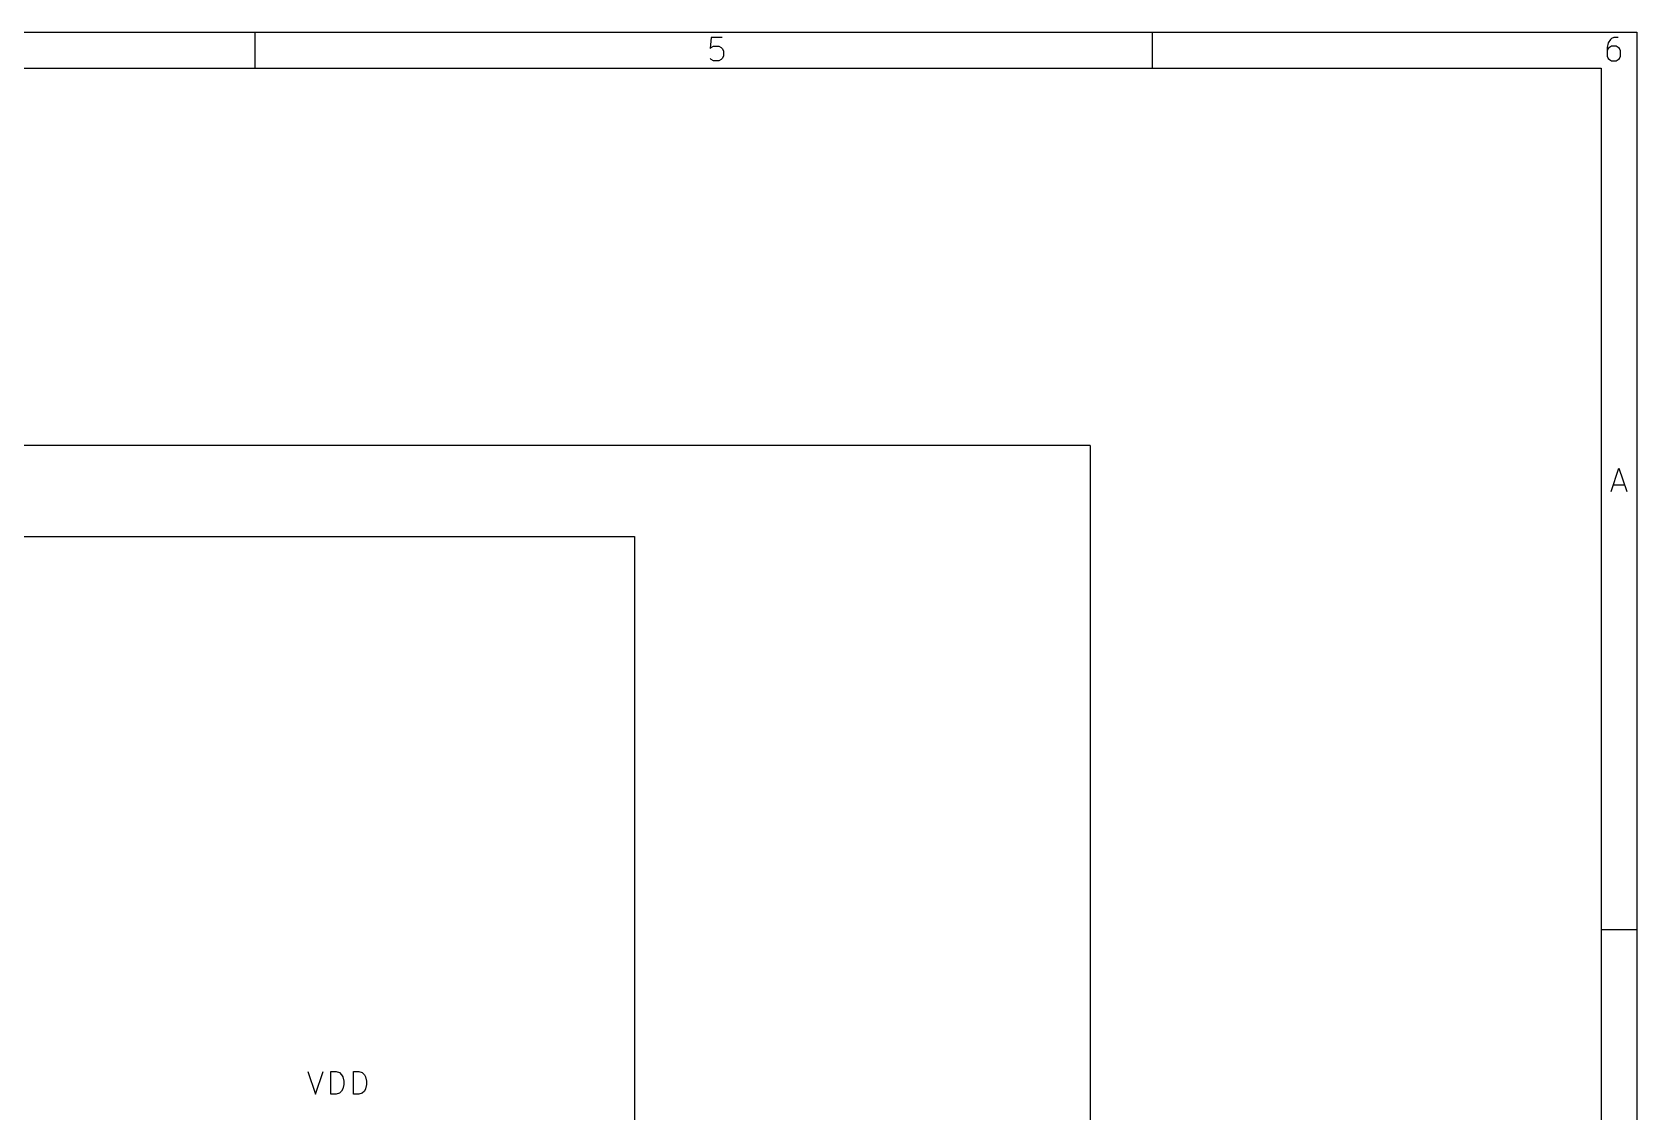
# Model space of a CAD drawing. Header units: millimetres. Extents: x 10 to 287, y -200 to -10.
# Drawn here: x 197.6 to 287, y -70.1 to -10 of the extents above; entities that cross this region are included whole.
import ezdxf

# ---------------------------------------------------------------- set-up
doc = ezdxf.new("R2010")
doc.units = ezdxf.units.MM
for name, color, linetype in [('GREENSIXTYFIVE', 129, 'CONTINUOUS'), ('LIGHTGREEN', 92, 'CONTINUOUS'), ('RED', 14, 'CONTINUOUS')]:
    doc.layers.add(name, color=color, linetype=linetype)

msp = doc.modelspace()

# ---------------------------------------------------------------- linework, layer by layer
at = {"layer": 'GREENSIXTYFIVE', "linetype": 'CONTINUOUS'}
for p, q in [((212.9366, -67.8892), (213.3599, -69.1592)), ((212.9366, -67.8892), (213.3599, -69.1592)), ((213.3599, -69.1592), (213.7833, -67.8892)), ((213.3599, -69.1592), (213.7833, -67.8892)), ((214.2066, -69.1592), (214.2066, -67.8892)), ((214.2066, -67.8892), (214.509, -67.8892)), ((214.2066, -69.1592), (214.2066, -67.8892)), ((214.2066, -67.8892), (214.509, -67.8892)), ((214.509, -67.8892), (214.6904, -67.9497)), ((214.509, -67.8892), (214.6904, -67.9497)), ((214.6904, -67.9497), (214.8114, -68.0707)), ((214.6904, -67.9497), (214.8114, -68.0707)), ((215.4766, -69.1592), (215.4766, -67.8892)), ((215.4766, -67.8892), (215.779, -67.8892)), ((215.4766, -69.1592), (215.4766, -67.8892)), ((215.4766, -67.8892), (215.779, -67.8892)), ((215.779, -67.8892), (215.9604, -67.9497)), ((215.779, -67.8892), (215.9604, -67.9497)), ((215.9604, -67.9497), (216.0814, -68.0707)), ((215.9604, -67.9497), (216.0814, -68.0707)), ((214.8114, -68.0707), (214.8719, -68.1916)), ((214.8114, -68.0707), (214.8719, -68.1916)), ((214.8719, -68.8568), (214.8114, -68.9778)), ((214.8719, -68.8568), (214.8114, -68.9778)), ((214.8719, -68.1916), (214.9323, -68.4335)), ((214.8719, -68.1916), (214.9323, -68.4335)), ((214.9323, -68.6149), (214.8719, -68.8568)), ((214.9323, -68.6149), (214.8719, -68.8568)), ((214.9323, -68.4335), (214.9323, -68.6149)), ((214.9323, -68.4335), (214.9323, -68.6149)), ((216.0814, -68.0707), (216.1419, -68.1916)), ((216.0814, -68.0707), (216.1419, -68.1916)), ((216.1419, -68.8568), (216.0814, -68.9778)), ((216.1419, -68.8568), (216.0814, -68.9778)), ((216.1419, -68.1916), (216.2023, -68.4335)), ((216.1419, -68.1916), (216.2023, -68.4335)), ((216.2023, -68.6149), (216.1419, -68.8568)), ((216.2023, -68.6149), (216.1419, -68.8568)), ((216.2023, -68.4335), (216.2023, -68.6149)), ((216.2023, -68.4335), (216.2023, -68.6149)), ((214.509, -69.1592), (214.2066, -69.1592)), ((214.509, -69.1592), (214.2066, -69.1592)), ((214.6904, -69.0988), (214.509, -69.1592)), ((214.6904, -69.0988), (214.509, -69.1592)), ((214.8114, -68.9778), (214.6904, -69.0988)), ((214.8114, -68.9778), (214.6904, -69.0988)), ((215.779, -69.1592), (215.4766, -69.1592)), ((215.779, -69.1592), (215.4766, -69.1592)), ((215.9604, -69.0988), (215.779, -69.1592)), ((215.9604, -69.0988), (215.779, -69.1592)), ((216.0814, -68.9778), (215.9604, -69.0988)), ((216.0814, -68.9778), (215.9604, -69.0988))]:
    msp.add_line(p, q, dxfattribs=at)
at = {"layer": 'LIGHTGREEN', "linetype": 'CONTINUOUS'}
for p, q in [((256.54, -33.02), (191.77, -33.02)), ((256.54, -33.02), (256.54, -115.57)), ((191.77, -38.1), (231.14, -38.1)), ((231.14, -38.1), (231.14, -81.28))]:
    msp.add_line(p, q, dxfattribs=at)
at = {"layer": 'RED', "linetype": 'CONTINUOUS'}
for p, q in [((10, -10), (287.0022, -10)), ((210, -12), (210, -10)), ((235.4081, -10.2937), (235.3462, -10.9127)), ((236.0271, -10.2937), (235.4081, -10.2937)), ((260, -12), (260, -10)), ((285.4081, -10.6032), (285.3462, -10.8508)), ((285.5319, -10.4175), (285.4081, -10.6032)), ((285.5938, -10.3556), (285.5319, -10.4175)), ((285.7176, -10.2937), (285.5938, -10.3556)), ((285.9652, -10.2937), (285.7176, -10.2937)), ((287.0022, -10), (287.0022, -200.0072)), ((235.3462, -10.9127), (235.4081, -10.8508)), ((235.4081, -11.5318), (235.3462, -11.4698)), ((235.4081, -10.8508), (235.5319, -10.7889)), ((235.5319, -11.5937), (235.4081, -11.5318)), ((235.5319, -10.7889), (235.8414, -10.7889)), ((235.8414, -11.5937), (235.5319, -11.5937)), ((235.8414, -10.7889), (235.9652, -10.8508)), ((235.9652, -11.5318), (235.8414, -11.5937)), ((235.9652, -10.8508), (236.0271, -10.9127)), ((236.0271, -11.4698), (235.9652, -11.5318)), ((236.0271, -10.9127), (236.089, -11.0365)), ((236.089, -11.346), (236.0271, -11.4698)), ((236.089, -11.0365), (236.089, -11.346)), ((285.3462, -10.8508), (285.3462, -11.346)), ((285.4081, -10.9127), (285.3462, -11.0365)), ((285.3462, -11.346), (285.4081, -11.4698)), ((285.47, -10.8508), (285.4081, -10.9127)), ((285.4081, -11.4698), (285.47, -11.5318)), ((285.5938, -10.7889), (285.47, -10.8508)), ((285.47, -11.5318), (285.5938, -11.5937)), ((285.8414, -10.7889), (285.5938, -10.7889)), ((285.5938, -11.5937), (285.8414, -11.5937)), ((285.9652, -10.8508), (285.8414, -10.7889)), ((285.8414, -11.5937), (285.9652, -11.5318)), ((286.0271, -10.9127), (285.9652, -10.8508)), ((285.9652, -11.5318), (286.0271, -11.4698)), ((286.089, -11.0365), (286.0271, -10.9127)), ((286.0271, -11.4698), (286.089, -11.346)), ((286.089, -11.346), (286.089, -11.0365)), ((12, -12), (285.0022, -12)), ((285.0022, -12), (285.0022, -198.0072)), ((285.5689, -35.5937), (286.0022, -34.2937)), ((286.0022, -34.2937), (286.4355, -35.5937)), ((285.6927, -35.2222), (286.3117, -35.2222)), ((287.0022, -60), (285.0022, -60))]:
    msp.add_line(p, q, dxfattribs=at)

doc.saveas('drawing.dxf')
